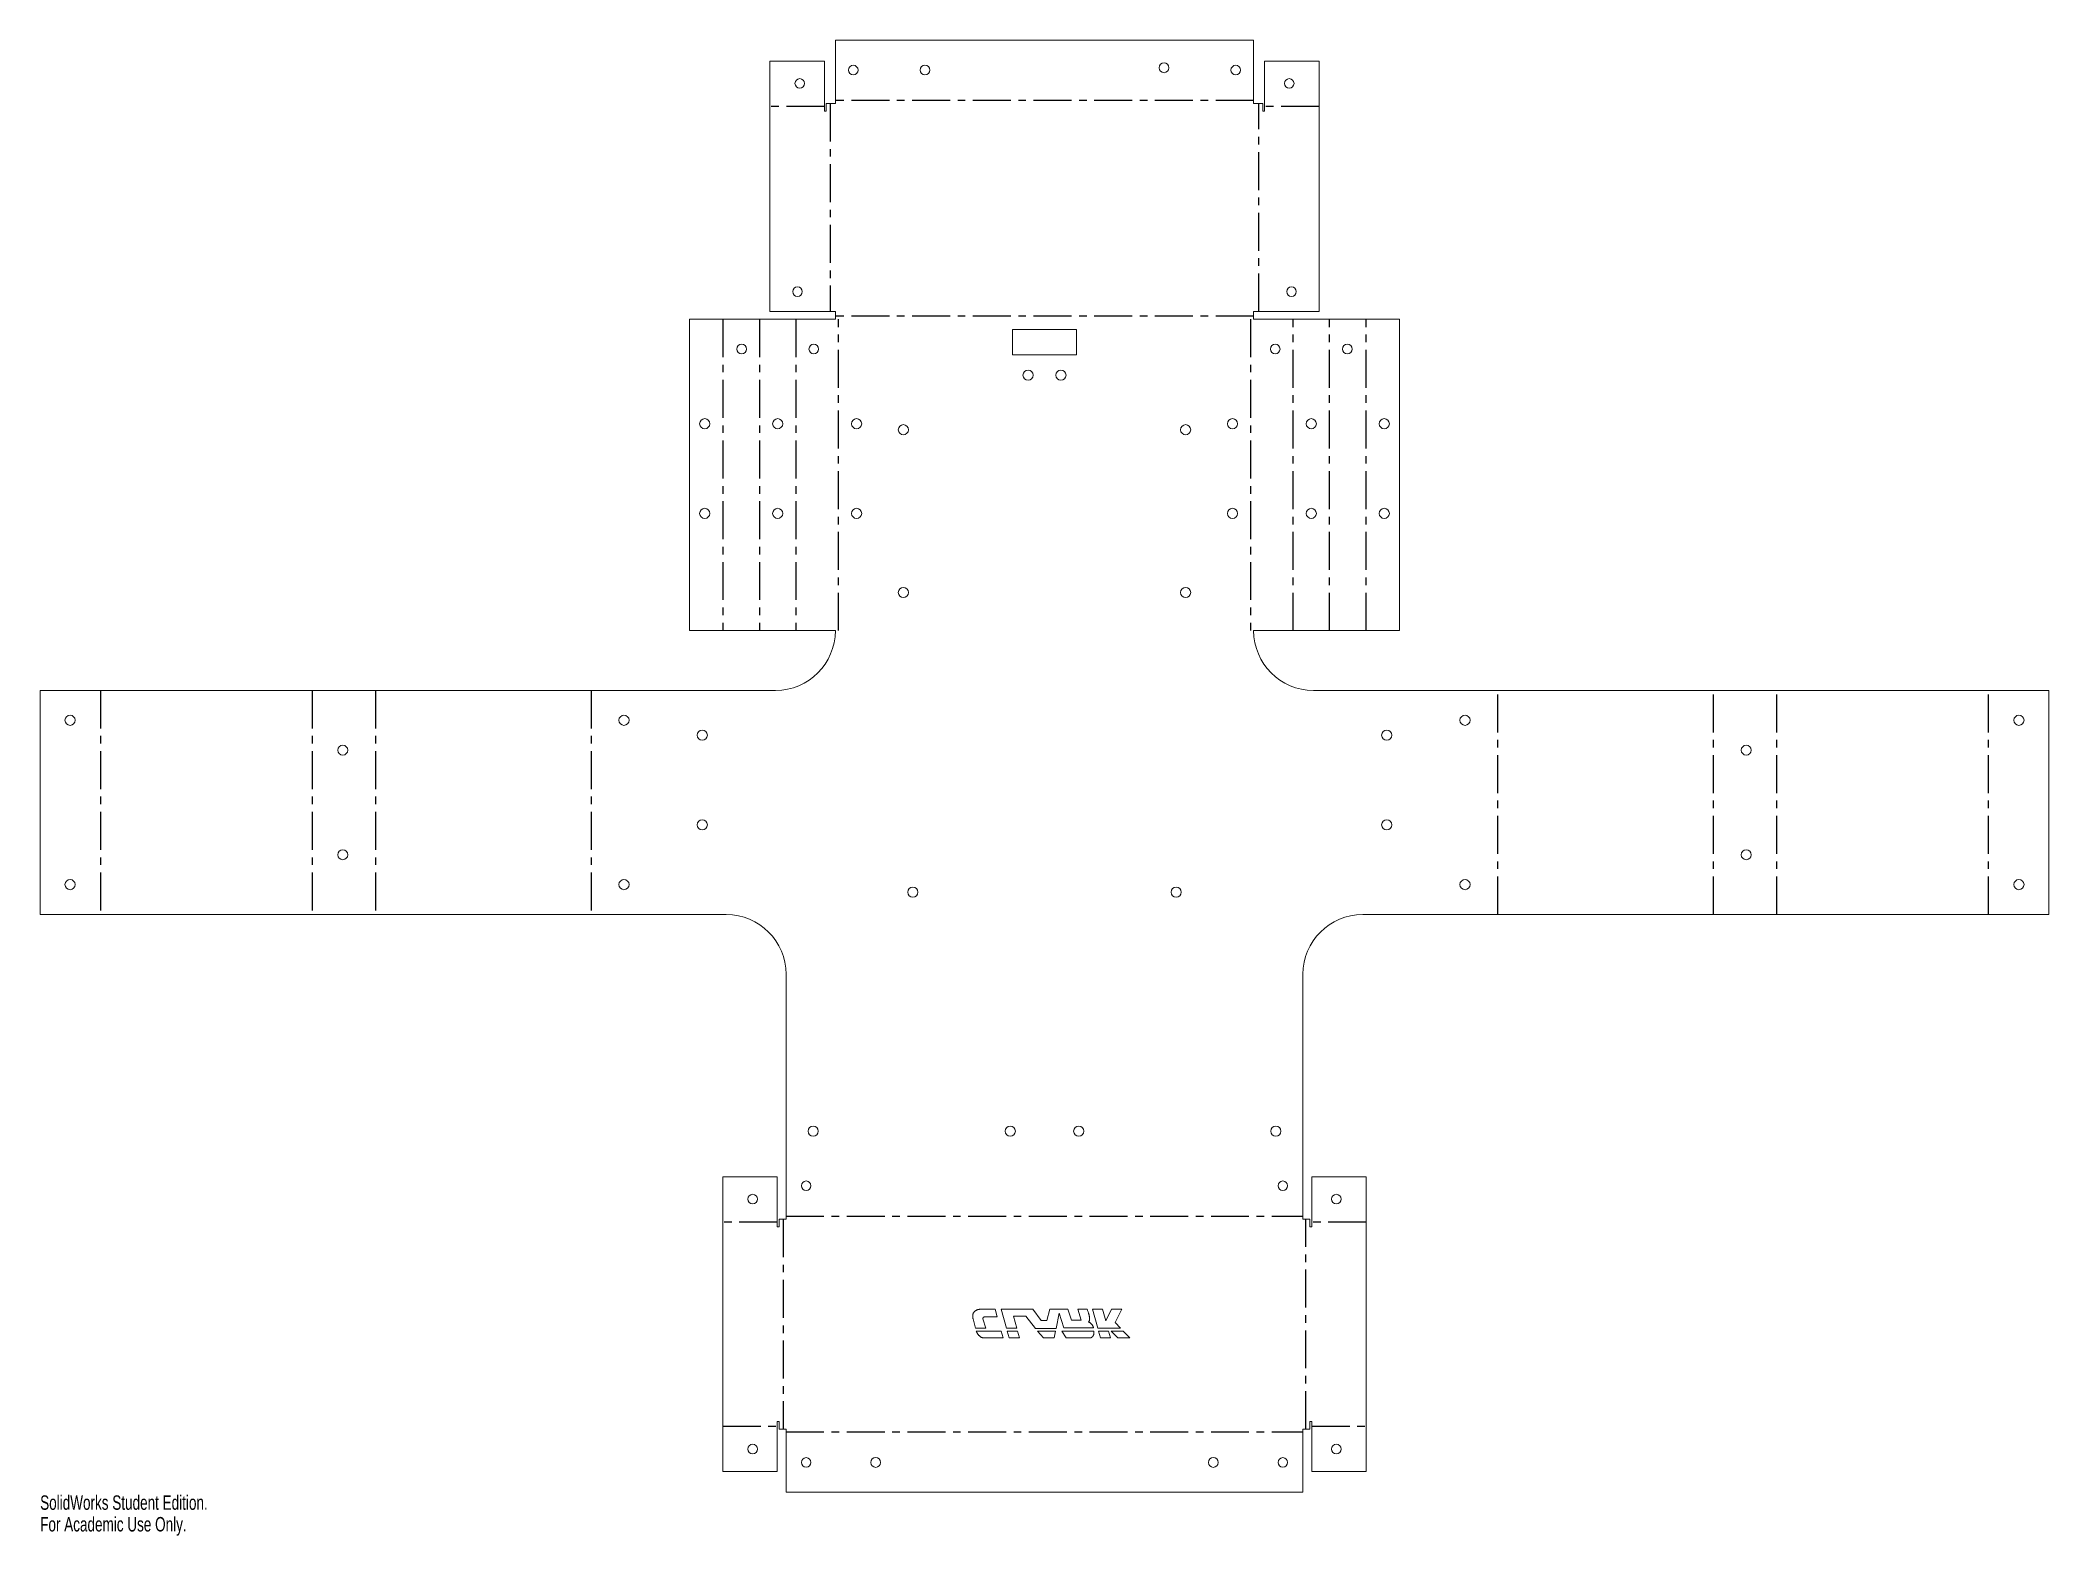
# Model space of a CAD drawing. Header units: millimetres. Extents: x -250 to 423, y -108 to 393.
import ezdxf

# ---------------------------------------------------------------- set-up
doc = ezdxf.new("R2010")
doc.units = ezdxf.units.MM
doc.linetypes.add('CENTERX2', pattern=[20.32, 12.7, -2.54, 2.54, -2.54])
doc.styles.add('SLDTEXTSTYLE0', font='TXT', dxfattribs={"width": 0.7})

msp = doc.modelspace()

# ---------------------------------------------------------------- linework, layer by layer
at = {"color": 7, "linetype": 'Continuous', "lineweight": 15}
for p, q in [((16.5, 371.41), (16.5, 392.59)), ((16.5, 392.59), (156.5, 392.59)), ((156.5, 392.59), (156.5, 371.41)), ((-5.41, 301.81), (-5.41, 385.61)), ((-5.41, 385.61), (12.83, 385.61)), ((12.83, 385.61), (12.83, 368.84)), ((160.17, 385.61), (160.17, 368.84)), ((178.41, 385.61), (160.17, 385.61)), ((178.41, 301.81), (178.41, 385.61)), ((13.43, 368.84), (13.43, 371.41)), ((13.43, 371.41), (16.5, 371.41)), ((159.57, 371.41), (156.5, 371.41)), ((159.57, 371.41), (159.57, 368.84)), ((12.83, 368.84), (13.43, 368.84)), ((159.57, 368.84), (160.17, 368.84)), ((-32.34, 299.24), (-32.34, 195)), ((16.5, 299.24), (-32.34, 299.24)), ((16.5, 301.81), (-5.41, 301.81)), ((16.5, 299.24), (16.5, 301.81)), ((156.5, 301.81), (178.41, 301.81)), ((156.5, 301.81), (156.5, 299.24)), ((156.5, 299.24), (205.34, 299.24)), ((205.34, 299.24), (205.34, 195)), ((75.75, 295.74), (75.75, 287.24)), ((97.25, 295.74), (75.75, 295.74)), ((97.25, 295.74), (97.25, 287.24)), ((97.25, 287.24), (75.75, 287.24)), ((-32.34, 195), (16.5, 195)), ((205.34, 195), (156.48, 195)), ((-249.64, 100), (-249.64, 175)), ((-3.5, 175), (-249.64, 175)), ((422.64, 175), (176.5, 175)), ((422.64, 100), (422.64, 175)), ((-249.64, 100), (-20, 100)), ((193, 100), (422.64, 100)), ((0, 80), (0, -1.94)), ((173, -1.94), (173, 80)), ((-21.17, 12.27), (-21.17, -86.38)), ((-2.94, 12.27), (-21.17, 12.27)), ((-2.94, -4.51), (-2.94, 12.27)), ((175.94, -4.51), (175.94, 12.27)), ((175.94, 12.27), (194.17, 12.27)), ((194.17, 12.27), (194.17, -86.38)), ((-2.94, -4.51), (-2.33, -4.51)), ((-2.33, -4.51), (-2.33, -1.94)), ((0, -1.94), (-2.33, -1.94)), ((173, -1.94), (175.33, -1.94)), ((175.33, -1.94), (175.33, -4.51)), ((175.33, -4.51), (175.94, -4.51)), ((69.96, -32.06), (65.56, -32.06)), ((70.69, -34.63), (69.96, -32.06)), ((78.79, -32.06), (72.03, -32.06)), ((72.03, -32.06), (73.83, -38.41)), ((78.8, -32.06), (78.79, -32.06)), ((82.54, -32.06), (78.8, -32.06)), ((85.33, -35.91), (82.54, -32.06)), ((88.24, -32.06), (87.3, -35.91)), ((94.31, -32.06), (88.24, -32.06)), ((90.37, -38.49), (91.46, -33.35)), ((91.46, -33.35), (92.94, -38.36)), ((95.49, -35.79), (94.31, -32.06)), ((100.77, -32.06), (97.66, -32.06)), ((97.66, -32.06), (98.77, -35.79)), ((105.88, -32.06), (102.53, -32.06)), ((102.53, -32.06), (104.36, -38.41)), ((107, -35.94), (105.88, -32.06)), ((108.96, -32.06), (107, -35.94)), ((112.42, -32.06), (108.96, -32.06)), ((110.13, -36.53), (112.42, -32.06)), ((62.57, -35.3), (63.38, -38.39)), ((63.38, -38.39), (66.83, -38.41)), ((71.97, -39.39), (63.65, -39.39)), ((66.83, -38.41), (65.83, -35.33)), ((66.43, -34.63), (70.69, -34.63)), ((72.66, -41.7), (71.97, -39.39)), ((73.83, -38.41), (77.2, -38.41)), ((77.43, -39.39), (74.06, -39.39)), ((74.06, -39.39), (74.7, -41.68)), ((77.2, -38.41), (76.08, -34.37)), ((76.08, -34.37), (80.26, -34.37)), ((78.11, -41.7), (77.43, -39.39)), ((80.26, -34.37), (83.44, -38.49)), ((83.44, -38.49), (90.37, -38.49)), ((84.19, -39.39), (86.18, -41.7)), ((90.18, -39.39), (84.19, -39.39)), ((87.3, -35.91), (85.33, -35.91)), ((89.69, -41.7), (90.18, -39.39)), ((92.3, -39.39), (93.77, -41.7)), ((103.06, -39.39), (92.3, -39.39)), ((92.94, -38.36), (102.9, -38.36)), ((98.77, -35.79), (95.49, -35.79)), ((104.36, -38.41), (111.99, -38.41)), ((107.91, -39.39), (104.62, -39.39)), ((104.62, -39.39), (105.28, -41.7)), ((108.58, -41.7), (107.91, -39.39)), ((112.83, -39.39), (108.81, -39.39)), ((108.81, -39.39), (111.07, -41.7)), ((111.99, -38.41), (110.13, -36.53)), ((115.05, -41.7), (112.83, -39.39)), ((66.27, -41.7), (72.66, -41.7)), ((74.7, -41.68), (78.11, -41.7)), ((86.18, -41.7), (89.69, -41.7)), ((93.77, -41.7), (101.67, -41.7)), ((105.28, -41.7), (108.58, -41.7)), ((111.07, -41.7), (115.05, -41.7)), ((-2.33, -69.6), (-2.94, -69.6)), ((-2.94, -86.38), (-2.94, -69.6)), ((-2.33, -72.17), (-2.33, -69.6)), ((-2.33, -72.17), (0, -72.17)), ((0, -93.35), (0, -72.17)), ((175.33, -72.17), (173, -72.17)), ((173, -72.17), (173, -93.35)), ((175.94, -69.6), (175.33, -69.6)), ((175.33, -69.6), (175.33, -72.17)), ((175.94, -86.38), (175.94, -69.6)), ((-21.17, -86.38), (-2.94, -86.38)), ((194.17, -86.38), (175.94, -86.38)), ((173, -93.35), (0, -93.35))]:
    msp.add_line(p, q, dxfattribs=at)
at = {"color": 7, "linetype": 'CENTERX2'}
for p, q in [((12.83, 370.41), (-5.41, 370.41)), ((14.79, 371.41), (14.79, 301.81)), ((156.5, 372.38), (16.5, 372.38)), ((158.21, 301.81), (158.21, 371.41)), ((178.41, 370.41), (160.17, 370.41)), ((-21.13, 299.24), (-21.13, 195)), ((-8.9, 299.24), (-8.9, 195)), ((3.3, 299.24), (3.3, 195)), ((156.5, 300.21), (16.5, 300.21)), ((17.5, 195), (17.5, 299.24)), ((155.5, 299.24), (155.5, 195)), ((169.7, 195), (169.7, 299.24)), ((181.9, 195), (181.9, 299.24)), ((194.13, 195), (194.13, 299.24)), ((-229.43, 175), (-229.43, 100)), ((-158.55, 175), (-158.55, 100)), ((-137.38, 175), (-137.38, 100)), ((-65.21, 175), (-65.21, 100)), ((238.21, 100), (238.21, 175)), ((310.38, 100), (310.38, 175)), ((331.55, 100), (331.55, 175)), ((402.43, 100), (402.43, 175)), ((-2.94, -2.94), (-21.17, -2.94)), ((-0.97, -1.94), (-0.97, -72.17)), ((0, -0.97), (173, -0.97)), ((173.97, -72.17), (173.97, -1.94)), ((194.17, -2.94), (175.94, -2.94)), ((-21.17, -71.17), (-2.94, -71.17)), ((0, -73.14), (173, -73.14)), ((175.94, -71.17), (194.17, -71.17))]:
    msp.add_line(p, q, dxfattribs=at)
at = {"color": 7, "linetype": 'Continuous', "lineweight": 15}
for centre, radius in [((22.5, 382.59), 1.6), ((46.5, 382.59), 1.65), ((126.5, 383.35), 1.65), ((150.5, 382.59), 1.6), ((4.59, 378.11), 1.6), ((168.41, 378.11), 1.6), ((3.83, 308.44), 1.6), ((169.17, 308.44), 1.6), ((-14.87, 289.24), 1.6), ((9.27, 289.24), 1.6), ((163.73, 289.24), 1.6), ((187.87, 289.24), 1.6), ((81, 280.49), 1.7), ((92, 280.49), 1.7), ((-27.23, 264.24), 1.7), ((-2.8, 264.24), 1.7), ((23.61, 264.24), 1.7), ((39.26, 262.24), 1.7), ((133.74, 262.24), 1.7), ((149.4, 264.24), 1.7), ((175.8, 264.24), 1.7), ((200.23, 264.24), 1.7), ((-27.23, 234.24), 1.7), ((-2.8, 234.24), 1.7), ((23.61, 234.24), 1.7), ((149.4, 234.24), 1.7), ((175.8, 234.24), 1.7), ((200.23, 234.24), 1.7), ((39.26, 207.76), 1.7), ((133.74, 207.76), 1.7), ((-239.64, 165), 1.7), ((-54.24, 165), 1.7), ((-28.03, 160), 1.7), ((201.03, 160), 1.7), ((227.24, 165), 1.7), ((412.64, 165), 1.7), ((-148.35, 155), 1.65), ((321.35, 155), 1.65), ((-28.03, 130), 1.7), ((201.03, 130), 1.7), ((-148.35, 120), 1.65), ((321.35, 120), 1.65), ((-239.64, 110), 1.7), ((-54.24, 110), 1.7), ((42.42, 107.48), 1.7), ((130.58, 107.48), 1.7), ((227.24, 110), 1.7), ((412.64, 110), 1.7), ((9.05, 27.48), 1.7), ((75.05, 27.48), 1.7), ((97.95, 27.48), 1.7), ((163.95, 27.48), 1.7), ((6.74, 9.24), 1.6), ((166.26, 9.24), 1.6), ((-11.17, 4.77), 1.6), ((184.17, 4.77), 1.6), ((-11.17, -78.88), 1.6), ((184.17, -78.88), 1.6), ((6.74, -83.35), 1.6), ((30, -83.35), 1.65), ((143, -83.35), 1.65), ((166.26, -83.35), 1.6)]:
    msp.add_circle(centre, radius, dxfattribs=at)
for centre, start, end in [((-3.5, 195), 270, 0), ((176.5, 195), 180, 270), ((-20, 80), 0, 90), ((193, 80), 90, 180)]:
    msp.add_arc(centre, 20, start, end, dxfattribs=at)
for points, knots in [([(62.64, -33.52), (62.61, -33.6), (62.55, -33.77), (62.5, -34.06), (62.49, -34.39), (62.51, -34.62), (62.51, -34.75)], [0, 0, 0, 0, 0.204317, 0.437514, 0.701698, 1, 1, 1, 1]), ([(65.56, -32.06), (65.47, -32.06), (65.28, -32.06), (65.02, -32.07), (64.76, -32.11), (64.52, -32.15), (64.29, -32.19), (64.08, -32.26), (63.87, -32.33), (63.69, -32.42), (63.51, -32.52), (63.34, -32.63), (63.19, -32.75), (63.06, -32.88), (62.93, -33.02), (62.82, -33.18), (62.72, -33.34), (62.66, -33.46), (62.64, -33.52)], [0, 0, 0, 0, 0.080321, 0.157295, 0.230601, 0.300883, 0.368307, 0.432827, 0.494426, 0.554143, 0.612053, 0.668293, 0.72378, 0.778526, 0.832981, 0.887985, 0.943668, 1, 1, 1, 1]), ([(101.5, -34.39), (101.5, -34.35), (101.48, -34.25), (101.43, -34.09), (101.37, -33.87), (101.29, -33.6), (101.18, -33.29), (101.06, -32.92), (100.92, -32.5), (100.82, -32.21), (100.77, -32.06)], [0, 0, 0, 0, 0.048684, 0.119264, 0.211064, 0.325462, 0.460898, 0.619198, 0.79855, 1, 1, 1, 1]), ([(62.51, -34.75), (62.52, -34.78), (62.53, -34.85), (62.54, -34.97), (62.56, -35.13), (62.57, -35.24), (62.57, -35.3)], [0, 0, 0, 0, 0.166662, 0.391021, 0.666676, 1, 1, 1, 1]), ([(63.65, -39.39), (63.68, -39.46), (63.72, -39.6), (63.81, -39.81), (63.91, -40.01), (64.02, -40.2), (64.15, -40.39), (64.29, -40.58), (64.45, -40.76), (64.56, -40.87), (64.62, -40.93)], [0, 0, 0, 0, 0.121198, 0.2424109, 0.3633712, 0.486571, 0.6113952, 0.7379841, 0.8675734, 1, 1, 1, 1]), ([(65.83, -35.33), (65.85, -35.27), (65.88, -35.15), (65.91, -35.03), (65.92, -34.97)], [0, 0, 0, 0, 0.501255, 1, 1, 1, 1]), ([(65.92, -34.97), (65.94, -34.93), (65.99, -34.84), (66.11, -34.75), (66.26, -34.67), (66.37, -34.64), (66.43, -34.63)], [0, 0, 0, 0, 0.224652, 0.457104, 0.710805, 1, 1, 1, 1]), ([(101.28, -36.33), (101.33, -36.25), (101.43, -36.09), (101.52, -35.83), (101.59, -35.56), (101.6, -35.38), (101.6, -35.29)], [0, 0, 0, 0, 0.260896, 0.508788, 0.755299, 1, 1, 1, 1]), ([(101.93, -36.77), (101.87, -36.72), (101.75, -36.62), (101.58, -36.49), (101.43, -36.4), (101.32, -36.35), (101.28, -36.33)], [0, 0, 0, 0, 0.313438, 0.581717, 0.811751, 1, 1, 1, 1]), ([(101.6, -35.29), (101.6, -35.23), (101.59, -35.1), (101.57, -34.89), (101.55, -34.65), (101.52, -34.48), (101.5, -34.39)], [0, 0, 0, 0, 0.194438, 0.427153, 0.693938, 1, 1, 1, 1]), ([(102.9, -38.36), (102.89, -38.29), (102.87, -38.15), (102.8, -37.94), (102.71, -37.74), (102.6, -37.54), (102.47, -37.34), (102.31, -37.14), (102.13, -36.95), (102, -36.83), (101.93, -36.77)], [0, 0, 0, 0, 0.111904, 0.225869, 0.341858, 0.461015, 0.585859, 0.717379, 0.854929, 1, 1, 1, 1]), ([(102.81, -40.95), (102.83, -40.91), (102.88, -40.83), (102.93, -40.68), (102.97, -40.51), (103.01, -40.33), (103.03, -40.12), (103.05, -39.89), (103.06, -39.65), (103.06, -39.48), (103.06, -39.39)], [0, 0, 0, 0, 0.0860165, 0.1833996, 0.2897735, 0.4088143, 0.5380332, 0.6793421, 0.8340983, 1, 1, 1, 1]), ([(64.62, -40.93), (64.68, -40.99), (64.81, -41.11), (65.01, -41.27), (65.22, -41.4), (65.42, -41.51), (65.63, -41.6), (65.84, -41.66), (66.05, -41.7), (66.19, -41.7), (66.27, -41.7)], [0, 0, 0, 0, 0.14388, 0.280927, 0.410674, 0.536241, 0.654865, 0.771265, 0.885827, 1, 1, 1, 1]), ([(101.67, -41.7), (101.73, -41.7), (101.84, -41.7), (102, -41.65), (102.17, -41.58), (102.28, -41.51), (102.33, -41.47)], [0, 0, 0, 0, 0.228395, 0.467112, 0.724418, 1, 1, 1, 1]), ([(102.33, -41.47), (102.38, -41.44), (102.48, -41.36), (102.61, -41.24), (102.73, -41.1), (102.78, -41), (102.81, -40.95)], [0, 0, 0, 0, 0.2648958, 0.5174912, 0.7612447, 1, 1, 1, 1])]:
    msp.add_open_spline(points, degree=3, knots=knots, dxfattribs=at)

# ---------------------------------------------------------------- texts
at = {"color": 7, "linetype": 'Continuous', "char_height": 4.8336, "attachment_point": 1, "style": 'SLDTEXTSTYLE0'}
for s, insert in [('SolidWorks Student Edition.', (-249.64, -94.37)), ('For Academic Use Only.', (-249.64, -101.62))]:
    msp.add_mtext(s, dxfattribs=dict(at, insert=insert))

doc.saveas('drawing.dxf')
